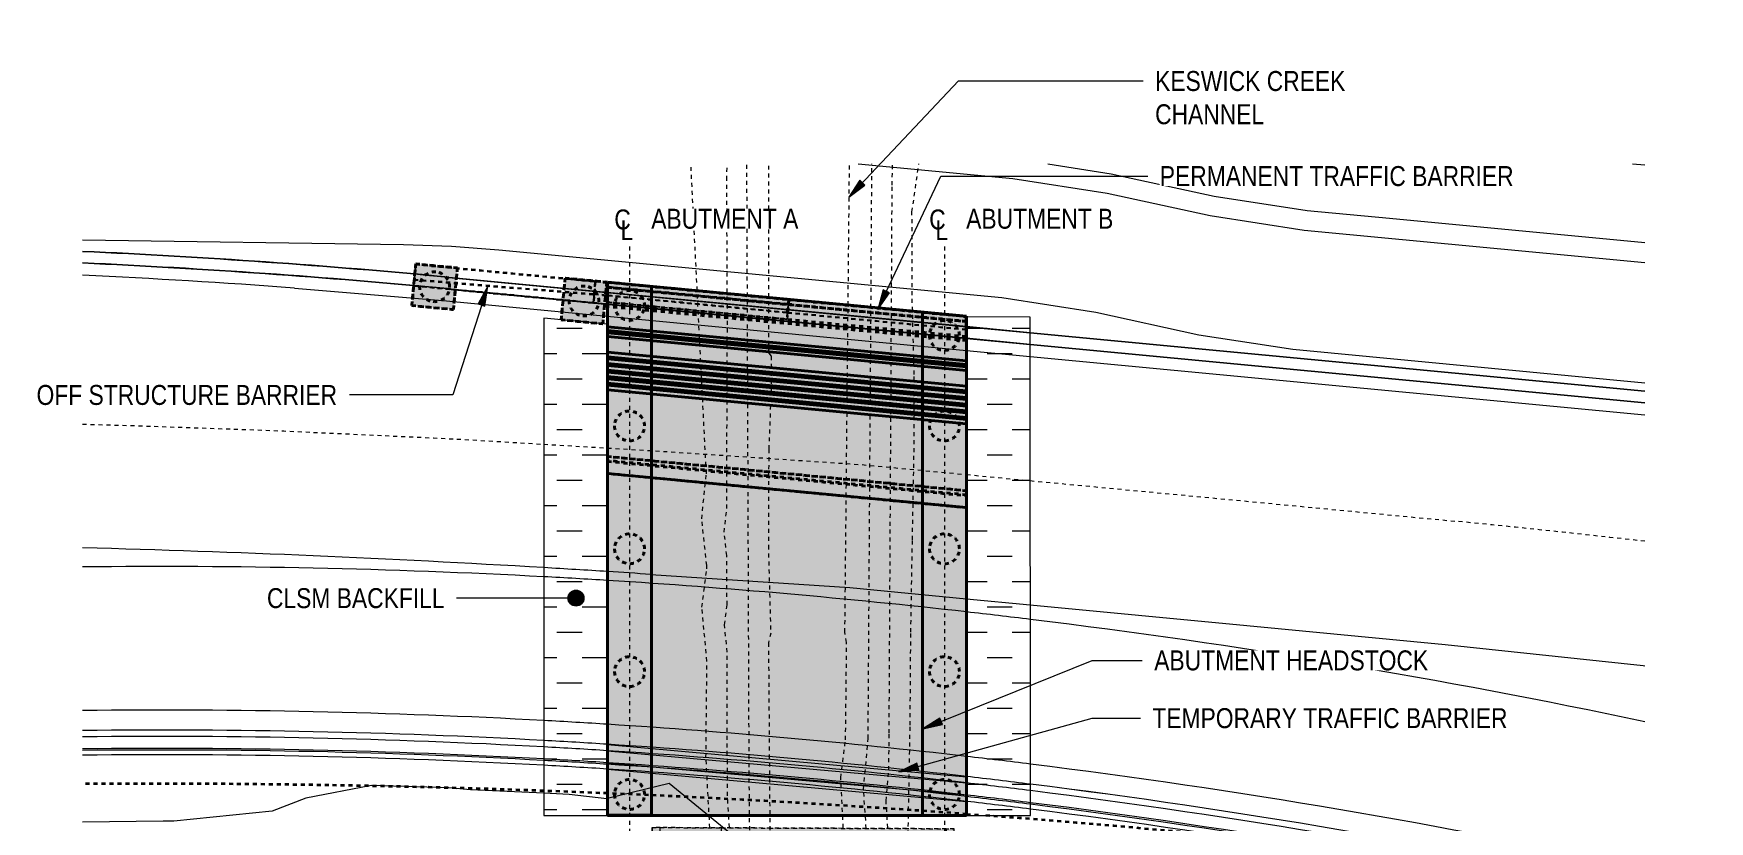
# Model space of a CAD drawing. Header units: metres. Extents: x 566 to 752, y 3 to 1696.
# Drawn here: x 565.96 to 608, y 1676.35 to 1696.1 of the extents above; entities that cross this region are included whole.
import ezdxf

# ---------------------------------------------------------------- set-up
doc = ezdxf.new("R2010")
doc.units = ezdxf.units.M
for name, pattern in [('ControlLine', [0.02, 0.0125, -0.0025, 0.0025, -0.0025]), ('Demolished', [0.007144, 0.004763, -0.002381]), ('IMPORT-LNMK-LaneLine3 _3_', [0.012, 0.003, -0.009]), ('JacobsDash', [0.0045, 0.003, -0.0015]), ('JacobsDoubleCenter', [0.0255, 0.015, -0.0015, 0.003, -0.0015, 0.003, -0.0015]), ('JacobsGridLine', [0.0145, 0.01, -0.001, 0.0025, -0.001])]:
    doc.linetypes.add(name, pattern=pattern)
for name, color, linetype, lineweight in [('BRIDGE-ABUTMENT-CONC', 7, 'Continuous', 40), ('D-BDGE', 7, 'Continuous', 13), ('D-BDGE-FLOOR', 7, 'Continuous', 40), ('D-BDGE-FLOOR-PAT', 7, 'Continuous', 40), ('D-BDGE-FNDN-PILE-CAP', 7, 'Continuous', 40), ('D-BDGE-FNDN-PILE-CONC', 7, 'Continuous', 40), ('D-BDGE-GEN-MOD', 7, 'Continuous', 25), ('D-BDGE-LINE', 7, 'Continuous', 9), ('D-ENHA-GEN-LINE', 7, 'Continuous', 9), ('D-ENHA-GEN-LINE-GRIDS', 7, 'Continuous', 9), ('D-ENHA-TEXT', 7, 'Continuous', 9)]:
    doc.layers.add(name, color=color, linetype=linetype, lineweight=lineweight)
for name, color, linetype, lineweight, true_color in [('D-BDGE-DECK', 153, 'Continuous', 13, 0x8c8cc6), ('D-BDGE-DECK-PAT', 153, 'Continuous', 13, 0x8c8cc6), ('D-BDGE-FNDN', 153, 'Continuous', 13, 0x8c8cc6), ('D-BDGE-FRAMING', 153, 'Continuous', 13, 0x8c8cc6)]:
    doc.layers.add(name, color=color, linetype=linetype, lineweight=lineweight, true_color=true_color)
doc.styles.add('Arial Narrow', font='ARIALN.TTF', dxfattribs={"height": 0.5})
doc.styles.add('Arial Narrow_1', font='ARIALN.TTF', dxfattribs={"height": 0.0025})

# ---------------------------------------------------------------- blocks, each defined once
blk = doc.blocks.new('T2DPAA-T2D-PWA-RW-M2D-000002_ControlLinesMinor_rvt-1-DRG-2871032 - CONSTRUCTION SEQUENCE STAGE A4')
at = {"layer": 'D-BDGE', "color": 150, "linetype": 'ControlLine', "lineweight": 35, "true_color": 0x0080ff}
for p, q in [((589.369, 1676.531), (589.746, 1676.503)), ((597.318, 1675.829), (606.385, 1674.898)), ((567.191, 1666.054), (606.385, 1666.007))]:
    blk.add_line(p, q, dxfattribs=at)
for start, end in [(87.94356, 90.31172), (87.61589, 87.94356), (85.76961, 87.61589), (84.13687, 85.69242)]:
    blk.add_arc((568.715, 1397.294), 280, start, end, dxfattribs=at)
blk = doc.blocks.new('T2DPAA-T2D-C3S-TS-M2D-103201_dwg-40804935-DRG-2871032 - CONSTRUCTION SEQUENCE STAGE A4')
at = {"color": 9, "lineweight": 18, "true_color": 0xc3c3c3}
for p, q in [((185.662, 330.892), (185.972, 330.893)), ((156.308, 325.547), (169.353, 325.417)), ((156.308, 325.537), (169.354, 325.407)), ((156.305, 325.257), (169.378, 325.126)), ((156.305, 325.247), (169.379, 325.116)), ((156.305, 325.247), (169.379, 325.116)), ((169.353, 325.417), (170.96, 325.401)), ((169.354, 325.407), (170.961, 325.391)), ((169.378, 325.126), (170.985, 325.11)), ((169.379, 325.116), (170.986, 325.1)), ((169.379, 325.116), (170.986, 325.1)), ((170.96, 325.401), (186.451, 325.246)), ((170.961, 325.391), (186.452, 325.236)), ((170.985, 325.11), (186.476, 324.955)), ((170.986, 325.1), (186.477, 324.945)), ((170.986, 325.1), (186.477, 324.945)), ((169.404, 324.816), (171.012, 324.8)), ((171.012, 324.8), (186.502, 324.645)), ((169.935, 318.611), (171.542, 318.594))]:
    blk.add_line(p, q, dxfattribs=at)
at = {"color": 9, "linetype": 'IMPORT-LNMK-LaneLine3 _3_', "lineweight": 18, "true_color": 0xc3c3c3}
for p, q in [((169.67, 321.713), (171.277, 321.697)), ((159.041, 321.574), (160.644, 321.614))]:
    blk.add_line(p, q, dxfattribs=at)
at = {"color": 9, "lineweight": 18, "true_color": 0xc3c3c3, "flags": 128}
for points in [[(171.046, 329.65), (172.65, 329.538), (175.273, 329.197), (177.624, 329.033), (179.697, 329.013), (186.137, 328.949)], [(166.307, 329.247), (170.204, 329.208), (172.586, 329.042), (175.208, 328.701), (177.589, 328.534), (186.179, 328.449)], [(147.078, 325.7), (155.109, 326.263), (156.316, 326.324), (157.507, 326.335), (170.174, 326.209), (172.556, 326.042), (175.178, 325.701), (177.559, 325.535), (186.434, 325.446)], [(152.478, 324.946), (156.302, 324.947), (169.404, 324.816)], [(161.994, 318.549), (166.996, 318.64), (169.935, 318.611)], [(171.542, 318.594), (176.995, 318.54), (181.995, 318.486), (186.994, 318.379), (187.035, 318.378)], [(187.597, 311.763), (186.039, 311.883), (185.208, 311.945), (182.724, 312.069), (182.453, 312.084), (180.739, 312.166), (180.242, 312.184), (178.869, 312.228), (177.76, 312.247), (175.888, 312.252), (175.279, 312.261), (172.807, 312.417), (171.716, 312.498), (170.334, 312.566), (167.856, 312.528), (165.38, 312.287), (164.564, 312.225), (162.895, 313.364), (161.387, 312.856)], [(159.782, 312.853), (157.94, 312.783), (157.397, 312.783), (155.46, 312.682), (153.842, 312.225), (153.032, 311.833), (150.59, 311.373), (150.327, 311.346), (148.314, 311.154)], [(161.387, 312.856), (161.369, 312.849), (160.419, 312.878), (159.782, 312.853)]]:
    blk.add_lwpolyline(points, dxfattribs=at)
at = {"color": 9, "linetype": 'IMPORT-LNMK-LaneLine3 _3_', "lineweight": 18, "true_color": 0xc3c3c3, "flags": 128}
for points in [[(160.644, 321.614), (162.025, 321.649), (167.027, 321.74), (169.67, 321.713)], [(171.277, 321.697), (177.026, 321.64), (182.026, 321.586)], [(147.469, 321.095), (148.769, 321.169), (151.961, 321.329), (152.515, 321.353), (156.267, 321.498), (157.024, 321.523), (159.041, 321.574)]]:
    blk.add_lwpolyline(points, dxfattribs=at)
at = {"color": 9, "lineweight": 18, "true_color": 0xc3c3c3}
for centre, radius, start, end in [((154.429, 138.757), 186.8, 89.42383, 92.24786), ((154.429, 138.757), 186.79, 89.42383, 92.24772), ((154.429, 138.757), 186.51, 89.42382, 92.2438), ((154.429, 138.757), 186.5, 89.42382, 92.24366), ((154.429, 138.757), 186.5, 89.42382, 92.24366), ((154.429, 138.757), 186.2, 90.60064, 92.23949), ((168.47, -39.993), 358.6, 91.46474, 93.3153), ((168.47, -39.993), 358.6, 91.2086, 91.46474), ((164.973, 138.351), 180, 91.28859, 91.79876), ((168.47, -39.993), 358.6, 91.03467, 91.2086), ((164.973, 138.351), 180, 88.41116, 91.28859), ((164.973, 138.351), 180, 87.89837, 88.41116), ((164.973, 138.351), 180, 91.79876, 95.4834), ((164.973, 138.351), 180, 82.92159, 87.89837), ((164.973, 138.351), 176.4, 91.73638, 95.49621), ((164.973, 138.351), 176.4, 91.2157, 91.73638), ((164.973, 138.351), 176.4, 88.2784, 91.2157), ((164.973, 138.351), 176.4, 87.75501, 88.2784), ((164.973, 138.351), 176.4, 82.67434, 87.75501), ((164.973, 138.351), 175.9, 91.72749, 95.49803), ((164.973, 138.351), 175.9, 91.72751, 95.49803), ((164.973, 138.351), 175.9, 91.20534, 91.72749), ((164.973, 138.351), 175.9, 91.20535, 91.72751), ((164.973, 138.351), 175.9, 88.25954, 91.20534), ((164.973, 138.351), 175.9, 88.25952, 91.20535), ((164.973, 138.351), 175.74, 88.2535, 91.20203), ((164.973, 138.351), 175.9, 87.73461, 88.25954), ((164.973, 138.351), 175.9, 87.73464, 88.25952), ((164.973, 138.351), 175.9, 82.63918, 87.73461), ((164.973, 138.351), 175.9, 82.63918, 87.73464), ((164.973, 138.351), 175.74, 91.72465, 95.49861), ((164.973, 138.351), 175.439, 91.71927, 95.49971), ((164.973, 138.351), 175.4, 91.71858, 95.49986), ((164.973, 138.351), 175.74, 91.20203, 91.72465), ((164.973, 138.351), 175.439, 91.19575, 91.71927), ((164.973, 138.351), 175.4, 91.19493, 91.71858), ((164.973, 138.351), 175.439, 88.24206, 91.19575), ((164.973, 138.351), 175.4, 88.24053, 91.19493), ((164.973, 138.351), 175.74, 87.72809, 88.2535), ((164.973, 138.351), 175.439, 87.71575, 88.24206), ((164.973, 138.351), 175.4, 87.71416, 88.24053), ((164.973, 138.351), 175.74, 82.62792, 87.72809), ((164.973, 138.351), 175.439, 82.60661, 87.71575), ((164.973, 138.351), 175.28, 91.71642, 95.5003), ((164.973, 138.351), 175.28, 91.19242, 91.71642), ((164.973, 138.351), 175.28, 88.23598, 91.19242), ((164.973, 138.351), 175.28, 87.70919, 88.23598), ((164.973, 138.351), 175.4, 82.60381, 87.71416), ((164.973, 138.351), 175.28, 82.59529, 87.70919)]:
    blk.add_arc(centre, radius, start, end, dxfattribs=at)
at = {"color": 9, "linetype": 'IMPORT-LNMK-LaneLine3 _3_', "lineweight": 18, "true_color": 0xc3c3c3}
blk.add_arc((176.844, -36.976), 358.6, 88.41375, 89.17206, dxfattribs=at)
blk = doc.blocks.new('T2DPAA-T2D-PWC-TS-M2D-100010_TempWorksDesign_rvt-1-DRG-2871032 - CONSTRUCTION SEQUENCE STAGE A4')
at = {"color": 9, "lineweight": 18, "true_color": 0xc3c3c3, "rotation": 355.1443168073813}
blk.add_blockref('T2DPAA-T2D-C3S-TS-M2D-103201_dwg-40804935-DRG-2871032 - CONSTRUCTION SEQUENCE STAGE A4', (393.072, 1378.848), dxfattribs=at)
blk = doc.blocks.new('Roofs 2 - Roofs 2-4993555-DRG-2871032 - CONSTRUCTION SEQUENCE STAGE A4')
at = {"layer": 'D-BDGE-DECK-PAT', "linetype": 'Demolished', "true_color": 0xc0c0c0, "transparency": 33554506}
for points in [[(445.248, 1717.716), (445.063, 1720.008), (439.242, 1719.538), (439.427, 1717.246), (442.996, 1717.534)], [(439.427, 1717.246), (439.242, 1719.538), (437.507, 1719.398), (437.692, 1717.106), (438.995, 1717.211)]]:
    blk.add_hatch(color=9, dxfattribs=at).paths.add_polyline_path(points)
at = {"layer": 'D-BDGE-DECK', "color": 9, "linetype": 'Demolished', "true_color": 0xc0c0c0}
for p, q in [((444.863, 1719.992), (437.707, 1719.414)), ((439.242, 1719.538), (445.063, 1720.008)), ((445.063, 1720.008), (444.863, 1719.992)), ((444.863, 1719.992), (445.049, 1717.699)), ((445.049, 1717.699), (444.863, 1719.992)), ((445.248, 1717.716), (445.063, 1720.008)), ((445.248, 1717.716), (445.063, 1720.008)), ((437.507, 1719.398), (439.242, 1719.538)), ((437.707, 1719.414), (437.507, 1719.398)), ((437.692, 1717.106), (437.507, 1719.398)), ((437.507, 1719.398), (437.692, 1717.106)), ((437.892, 1717.122), (437.707, 1719.414)), ((437.892, 1717.122), (437.707, 1719.414)), ((439.427, 1717.246), (439.242, 1719.538)), ((437.892, 1717.122), (445.049, 1717.699)), ((445.248, 1717.716), (439.427, 1717.246)), ((445.049, 1717.699), (445.248, 1717.716)), ((439.427, 1717.246), (437.692, 1717.106)), ((437.692, 1717.106), (437.892, 1717.122))]:
    blk.add_line(p, q, dxfattribs=at)
blk = doc.blocks.new('08_ADC_Barrier_Precast_T2D_MBP-02-B - MBP-02-B-7218689-DRG-2871032 - CONSTRUCTION SEQUENCE STAGE A4')
at = {"layer": 'D-BDGE-GEN-MOD', "linetype": 'JacobsDoubleCenter'}
for p, q in [((-2.307, 0.55), (-2.311, 0.55)), ((-2.311, 0.55), (2.246, 0.55)), ((-2.311, 0.55), (-2.31, 0.535)), ((-2.31, 0.535), (-2.283, 0.226)), ((2.246, 0.535), (-2.31, 0.535)), ((-2.305, 0.535), (-2.307, 0.55)), ((2.25, 0.55), (-2.307, 0.55)), ((-2.297, 0.435), (-2.305, 0.535)), ((-2.305, 0.535), (2.25, 0.535)), ((-2.295, 0.42), (-2.297, 0.435)), ((2.25, 0.435), (-2.297, 0.435)), ((2.246, 0.55), (2.25, 0.55)), ((2.246, 0.535), (2.246, 0.55)), ((2.246, 0.226), (2.246, 0.535)), ((2.25, 0.55), (2.25, 0.535)), ((2.25, 0.535), (2.25, 0.435)), ((2.25, 0.435), (2.25, 0.42)), ((-2.296, 0.42), (-2.295, 0.42)), ((-2.265, 0.047), (-2.296, 0.42)), ((2.249, 0.42), (-2.296, 0.42)), ((-2.295, 0.42), (2.25, 0.42)), ((-2.283, 0.226), (2.246, 0.226)), ((-2.282, 0.209), (-2.283, 0.226)), ((-2.265, 0.047), (-2.282, 0.209)), ((2.246, 0.209), (-2.282, 0.209)), ((2.249, 0.047), (-2.265, 0.047)), ((2.246, 0.226), (2.246, 0.209)), ((2.246, 0.209), (2.249, 0.047)), ((2.25, 0.42), (2.249, 0.42)), ((2.249, 0.42), (2.249, 0.047))]:
    blk.add_line(p, q, dxfattribs=at)
blk = doc.blocks.new('08_ADC_Barrier_Precast_T2D_MBP-02-B - MBP-02-B-7218747-DRG-2871032 - CONSTRUCTION SEQUENCE STAGE A4')
at = {"layer": 'D-BDGE-GEN-MOD', "linetype": 'JacobsDoubleCenter'}
for p, q in [((-2.25, 0.55), (-2.255, 0.55)), ((-2.255, 0.55), (2.209, 0.55)), ((-2.255, 0.55), (-2.255, 0.535)), ((-2.255, 0.535), (-2.255, 0.226)), ((2.21, 0.535), (-2.255, 0.535)), ((-2.25, 0.535), (-2.25, 0.55)), ((2.214, 0.55), (-2.25, 0.55)), ((-2.25, 0.435), (-2.25, 0.535)), ((-2.25, 0.535), (2.21, 0.535)), ((-2.25, 0.42), (-2.25, 0.435)), ((2.22, 0.435), (-2.25, 0.435)), ((2.209, 0.55), (2.214, 0.55)), ((2.21, 0.535), (2.209, 0.55)), ((2.236, 0.226), (2.21, 0.535)), ((2.21, 0.535), (2.215, 0.535)), ((2.214, 0.55), (2.215, 0.535)), ((2.215, 0.535), (2.224, 0.435)), ((2.224, 0.435), (2.22, 0.435)), ((2.224, 0.435), (2.225, 0.42)), ((-2.255, 0.226), (2.236, 0.226)), ((-2.255, 0.209), (-2.255, 0.226)), ((-2.251, 0.047), (-2.255, 0.209)), ((2.238, 0.209), (-2.255, 0.209)), ((-2.251, 0.42), (-2.25, 0.42)), ((-2.251, 0.047), (-2.251, 0.42)), ((2.221, 0.42), (-2.251, 0.42)), ((2.255, 0.047), (-2.251, 0.047)), ((-2.25, 0.42), (2.221, 0.42)), ((2.221, 0.42), (2.225, 0.42)), ((2.224, 0.42), (2.221, 0.42)), ((2.225, 0.42), (2.224, 0.42)), ((2.224, 0.42), (2.245, 0.169)), ((2.236, 0.226), (2.238, 0.209)), ((2.238, 0.209), (2.255, 0.047)), ((2.245, 0.169), (2.255, 0.047))]:
    blk.add_line(p, q, dxfattribs=at)
blk = doc.blocks.new('Floors 6 - Floors 6-5450700-DRG-2871032 - CONSTRUCTION SEQUENCE STAGE A4')
at = {"layer": 'D-BDGE-FLOOR-PAT', "linetype": 'JacobsDoubleCenter', "true_color": 0xe1e1e1}
for points in [[(444.648, 1728.479), (444.648, 1728.483), (435.608, 1728.573), (435.609, 1728.57), (444.525, 1728.48)], [(444.657, 1728.38), (444.654, 1728.412), (435.608, 1728.57), (435.617, 1728.475), (444.533, 1728.381)], [(444.654, 1728.412), (444.648, 1728.479), (435.609, 1728.57), (444.531, 1728.414)], [(444.659, 1728.355), (444.657, 1728.377), (435.616, 1728.475), (435.619, 1728.449), (444.536, 1728.357)], [(444.684, 1728.059), (444.659, 1728.355), (435.618, 1728.447), (435.645, 1728.149), (444.561, 1728.06)], [(444.657, 1728.377), (444.657, 1728.38), (443.029, 1728.394), (444.534, 1728.378)]]:
    blk.add_hatch(color=254, dxfattribs=at).paths.add_polyline_path(points)
at = {"layer": 'D-BDGE-FLOOR', "color": 252, "linetype": 'JacobsDoubleCenter', "true_color": 0x888888}
for p, q in [((435.608, 1728.574), (444.648, 1728.483)), ((435.608, 1728.57), (435.608, 1728.57)), ((444.648, 1728.479), (435.609, 1728.57)), ((444.657, 1728.38), (435.617, 1728.475)), ((435.619, 1728.449), (444.659, 1728.355)), ((444.654, 1728.412), (444.648, 1728.479)), ((435.644, 1728.149), (435.644, 1728.149)), ((435.644, 1728.149), (444.684, 1728.058)), ((444.684, 1728.058), (435.644, 1728.149)), ((444.657, 1728.377), (444.657, 1728.38)), ((444.684, 1728.058), (444.684, 1728.058))]:
    blk.add_line(p, q, dxfattribs=at)
at = {"layer": 'D-BDGE-FLOOR', "color": 252, "linetype": 'JacobsDoubleCenter', "true_color": 0x888888, "flags": 128}
for points in [[(435.644, 1728.149), (435.638, 1728.22), (435.632, 1728.291), (435.626, 1728.362), (435.62, 1728.432), (435.614, 1728.503), (435.608, 1728.574)], [(435.608, 1728.57), (435.608, 1728.571), (435.608, 1728.573), (435.608, 1728.574)], [(435.608, 1728.57), (435.612, 1728.522), (435.616, 1728.475)], [(435.616, 1728.475), (435.617, 1728.462), (435.618, 1728.449)], [(435.644, 1728.149), (435.637, 1728.224), (435.631, 1728.299), (435.625, 1728.374), (435.618, 1728.449)], [(444.648, 1728.483), (444.654, 1728.412), (444.66, 1728.342), (444.666, 1728.271), (444.672, 1728.2), (444.678, 1728.129), (444.684, 1728.058)], [(444.648, 1728.483), (444.648, 1728.482), (444.648, 1728.48), (444.648, 1728.479)], [(444.657, 1728.38), (444.655, 1728.396), (444.654, 1728.412)], [(444.659, 1728.355), (444.658, 1728.366), (444.657, 1728.377)], [(444.659, 1728.355), (444.665, 1728.281), (444.671, 1728.207), (444.678, 1728.133), (444.684, 1728.058)]]:
    blk.add_lwpolyline(points, dxfattribs=at)
blk = doc.blocks.new('01_SFO_FRP_Pile_CastInPlace_CS - CAST-IN-PLACE PILE - 0750-7668704-DRG-2871032 - CONSTRUCTION SEQUENCE STAGE A4')
at = {"layer": 'D-BDGE-FNDN-PILE-CONC', "linetype": 'JacobsDash'}
for start, end in [(90, 270), (90, 270), (270, 90), (270, 90)]:
    blk.add_arc((0, 0), 0.375, start, end, dxfattribs=at)
blk = doc.blocks.new('Upstand North - Upstand North-7372798-DRG-2871032 - CONSTRUCTION SEQUENCE STAGE A4')
at = {"layer": 'D-BDGE-FRAMING', "color": 7, "linetype": 'JacobsDoubleCenter', "lineweight": 40}
for p, q in [((435.247, 1732.799), (435.279, 1732.426)), ((435.247, 1732.799), (435.248, 1732.799)), ((444.287, 1732.707), (435.247, 1732.799)), ((435.248, 1732.799), (444.288, 1732.707)), ((435.285, 1732.362), (435.248, 1732.799)), ((444.319, 1732.334), (444.287, 1732.707)), ((444.288, 1732.707), (444.287, 1732.707)), ((444.288, 1732.707), (444.325, 1732.27)), ((435.279, 1732.426), (435.285, 1732.362)), ((444.319, 1732.334), (435.279, 1732.426)), ((444.325, 1732.27), (435.285, 1732.362)), ((444.325, 1732.27), (444.319, 1732.334))]:
    blk.add_line(p, q, dxfattribs=at)
blk = doc.blocks.new('CS_Annot_Centreline Symbol1 - CS_Annot_Centreline Symbol 2-5308920-DRG-2871032 - CONSTRUCTION SEQUENCE STAGE A4')
at = {"layer": 'D-ENHA-GEN-LINE', "char_height": 0.0025, "attachment_point": 1, "style": 'Arial Narrow_1'}
for s, insert, width in [('C  ', (-0.00119, 0.00463), 0.0044093), ('L', (-0.00041, 0.00329), 0.0019241)]:
    blk.add_mtext(s, dxfattribs=dict(at, insert=insert, width=width))

msp = doc.modelspace()

# ---------------------------------------------------------------- hatches: boundary and pattern name
at = {"layer": 'BRIDGE-ABUTMENT-CONC', "true_color": 0xc0c0c0}
msp.add_hatch(color=9, dxfattribs=at).paths.add_polyline_path([(581.462, 1689.763), (581.462, 1689.763), (580.906, 1689.816)])
at = {"layer": 'D-BDGE-FLOOR-PAT', "lineweight": 5, "true_color": 0xe1e1e1}
for points in [[(589.361, 1688.442), (589.361, 1689.013), (580.361, 1689.868), (580.361, 1689.299), (586.789, 1688.687)], [(589.361, 1688.404), (589.361, 1688.442), (580.361, 1689.299), (580.362, 1689.259), (586.789, 1688.648)]]:
    msp.add_hatch(color=254, dxfattribs=at).paths.add_polyline_path(points)
at = {"layer": 'D-BDGE-FLOOR-PAT', "true_color": 0xe1e1e1}
h = msp.add_hatch(color=254, dxfattribs=at)
h.paths.add_polyline_path([(589.362, 1684.642), (589.361, 1688.404), (580.362, 1689.258), (580.362, 1685.498), (589.239, 1684.654)])
h.paths.add_polyline_path([(587.533, 1684.713), (587.533, 1684.713), (587.494, 1684.716)])
msp.add_hatch(color=254, dxfattribs=at).paths.add_polyline_path([(589.362, 1676.499), (589.362, 1684.216), (580.362, 1685.071), (580.362, 1676.499), (589.239, 1676.499)])
at = {"layer": 'D-BDGE-FNDN-PILE-CAP', "lineweight": 5, "true_color": 0xc0c0c0}
for points in [[(576.494, 1689.182), (576.594, 1690.227), (575.549, 1690.326), (575.449, 1689.281)], [(580.242, 1688.824), (580.341, 1689.87), (579.296, 1689.969), (579.197, 1688.924), (579.439, 1688.901)]]:
    msp.add_hatch(color=9, dxfattribs=at).paths.add_polyline_path(points)
at = {"layer": 'D-BDGE-LINE'}
h = msp.add_hatch(dxfattribs=at)
h.set_pattern_fill('FP_1', color=256, style=0, pattern_type=2)
h.set_pattern_definition([(0, (163.794, -30.867), (0.635, 0.635), [0.635, -0.635])])
h.paths.add_polyline_path([(590.969, 1676.499), (590.962, 1688.993), (589.362, 1688.997), (589.369, 1676.499)])
h.paths.add_polyline_path([(578.762, 1676.499), (580.362, 1676.499), (580.362, 1688.813), (578.762, 1688.965), (578.762, 1677.709)])
at = {"layer": 'D-ENHA-TEXT'}
for points in [[(586.411, 1692.002), (586.819, 1692.305), (586.691, 1692.426)], [(577.355, 1689.772), (577.118, 1689.323), (577.286, 1689.269)], [(587.143, 1689.183), (587.436, 1689.598), (587.277, 1689.673)], [(588.269, 1678.668), (588.766, 1678.774), (588.7, 1678.937)], [(587.664, 1677.593), (588.169, 1677.642), (588.122, 1677.812)]]:
    msp.add_hatch(color=256, dxfattribs=at).paths.add_polyline_path(points)
h = msp.add_hatch(color=256, dxfattribs=at)
edge = h.paths.add_edge_path()
edge.add_arc((579.569, 1681.946), 0.2, 0, 360)

# ---------------------------------------------------------------- linework, layer by layer
at = {"layer": 'BRIDGE-ABUTMENT-CONC'}
for p, q in [((580.362, 1689.868), (580.362, 1689.868)), ((580.362, 1689.868), (580.362, 1688.813)), ((581.462, 1689.763), (580.362, 1689.868)), ((580.362, 1689.868), (581.462, 1689.763)), ((580.362, 1688.813), (580.362, 1689.868)), ((581.462, 1689.763), (581.462, 1676.5)), ((581.462, 1676.5), (581.462, 1689.763)), ((581.462, 1689.763), (581.462, 1689.763)), ((588.262, 1676.499), (588.262, 1689.117)), ((588.762, 1689.07), (588.262, 1689.117)), ((588.262, 1689.117), (588.262, 1689.117)), ((588.262, 1676.499), (588.262, 1689.117)), ((588.262, 1689.117), (588.762, 1689.07)), ((589.362, 1689.012), (588.762, 1689.07)), ((588.762, 1689.07), (589.362, 1689.013)), ((589.362, 1689.013), (589.362, 1689.012)), ((589.362, 1689.011), (589.362, 1689.012)), ((589.362, 1689.013), (589.362, 1689.012)), ((589.362, 1689.012), (589.362, 1676.499)), ((589.362, 1676.499), (589.362, 1689.011)), ((580.362, 1688.813), (580.362, 1676.501)), ((580.362, 1676.501), (580.362, 1688.813)), ((580.362, 1676.501), (580.362, 1676.5)), ((580.362, 1676.5), (580.362, 1676.501)), ((580.962, 1676.5), (580.362, 1676.5)), ((580.362, 1676.5), (580.962, 1676.5)), ((581.462, 1676.5), (580.962, 1676.5)), ((580.962, 1676.5), (581.462, 1676.5)), ((588.262, 1676.499), (589.362, 1676.499)), ((589.362, 1676.499), (588.262, 1676.499))]:
    msp.add_line(p, q, dxfattribs=at)
at = {"layer": 'D-BDGE', "color": 8, "linetype": 'JacobsDash', "lineweight": 15, "true_color": 0x808080}
for p, q in [((582.839, 1685.066), (582.451, 1692.836)), ((583.35, 1692.437), (583.36, 1692.836)), ((583.913, 1677.707), (583.856, 1692.836)), ((584.405, 1688.09), (584.403, 1692.836)), ((586.315, 1681.092), (586.43, 1692.836)), ((586.898, 1678.424), (586.992, 1692.836)), ((587.5, 1692.303), (587.51, 1692.836)), ((587.998, 1691.631), (588.17, 1692.836)), ((583.367, 1689.012), (583.35, 1692.437)), ((587.425, 1678.563), (587.5, 1692.303)), ((588, 1689.546), (587.998, 1691.631)), ((588.054, 1687.552), (588, 1689.546)), ((583.354, 1685.403), (583.367, 1689.012)), ((584.405, 1688.09), (584.466, 1688.017)), ((584.466, 1688.017), (584.464, 1687.177)), ((588.049, 1685.607), (588.054, 1687.552)), ((584.464, 1687.177), (584.404, 1685.683)), ((584.404, 1685.683), (584.394, 1683.263)), ((588.009, 1683.412), (588.049, 1685.607)), ((582.722, 1683.937), (582.849, 1685.166)), ((583.352, 1684.198), (583.354, 1685.403)), ((582.849, 1682.769), (582.722, 1683.937)), ((583.286, 1683.601), (583.352, 1684.198)), ((583.351, 1683.015), (583.286, 1683.601)), ((584.394, 1683.263), (584.455, 1681.069)), ((587.968, 1681.092), (588.009, 1683.412)), ((582.727, 1681.717), (582.85, 1682.684)), ((582.85, 1682.684), (582.849, 1682.769)), ((583.358, 1681.775), (583.351, 1683.015)), ((583.296, 1681.279), (583.358, 1681.775)), ((582.853, 1680.367), (582.727, 1681.717)), ((583.36, 1680.592), (583.296, 1681.279)), ((584.455, 1681.069), (584.398, 1680.826)), ((586.359, 1680.836), (586.315, 1681.092)), ((587.952, 1678.762), (587.968, 1681.092)), ((583.359, 1678.197), (583.36, 1680.592)), ((584.398, 1680.826), (584.468, 1671.126)), ((586.331, 1678.396), (586.359, 1680.836)), ((582.83, 1677.958), (582.853, 1680.367)), ((586.783, 1677.149), (586.898, 1678.424)), ((587.418, 1677.633), (587.425, 1678.563)), ((587.868, 1674.223), (587.952, 1678.762)), ((583.372, 1677.817), (583.359, 1678.197)), ((586.212, 1677.444), (586.331, 1678.396)), ((582.937, 1675.985), (582.83, 1677.958)), ((583.37, 1676.987), (583.372, 1677.817)), ((583.947, 1673.927), (583.913, 1677.707)), ((587.348, 1676.864), (587.418, 1677.633)), ((586.285, 1675.986), (586.212, 1677.444)), ((586.863, 1675.971), (586.783, 1677.149)), ((583.432, 1675.999), (583.37, 1676.987)), ((587.392, 1676.185), (587.348, 1676.864))]:
    msp.add_line(p, q, dxfattribs=at)
at = {"layer": 'D-BDGE', "lineweight": 15}
for p, q in [((580.362, 1688.813), (578.762, 1688.965)), ((578.762, 1688.965), (578.762, 1676.499)), ((590.962, 1688.993), (589.362, 1688.997)), ((589.362, 1688.997), (589.369, 1676.499)), ((590.969, 1676.499), (590.962, 1688.993)), ((580.362, 1676.499), (580.362, 1688.813)), ((578.762, 1676.499), (580.362, 1676.499)), ((589.369, 1676.499), (590.969, 1676.499))]:
    msp.add_line(p, q, dxfattribs=at)
at = {"layer": 'D-BDGE', "color": 1, "lineweight": 15, "true_color": 0xff0000}
for p, q in [((580.362, 1678.277), (589.362, 1677.467)), ((580.362, 1678.117), (589.362, 1677.314)), ((580.362, 1677.816), (589.362, 1677.011)), ((580.362, 1677.656), (589.362, 1676.85))]:
    msp.add_line(p, q, dxfattribs=at)
at = {"layer": 'D-BDGE', "color": 8, "lineweight": 15, "true_color": 0x808080}
msp.add_line((589.362, 1677.039), (589.362, 1676.499), dxfattribs=at)
at = {"layer": 'D-BDGE-FLOOR', "color": 252, "linetype": 'JacobsDoubleCenter', "true_color": 0x888888}
for p, q in [((580.361, 1689.299), (580.361, 1689.868)), ((580.361, 1689.868), (580.362, 1689.868)), ((580.361, 1689.868), (584.873, 1689.439)), ((580.362, 1689.868), (580.362, 1689.259)), ((580.362, 1689.868), (584.873, 1689.439)), ((584.873, 1689.439), (589.362, 1689.013)), ((584.873, 1689.439), (589.361, 1689.013)), ((580.362, 1689.259), (580.361, 1689.299)), ((589.361, 1688.442), (580.361, 1689.299)), ((589.361, 1688.404), (580.362, 1689.259)), ((589.361, 1688.404), (589.362, 1689.013)), ((589.362, 1689.013), (589.361, 1689.013)), ((589.361, 1689.013), (589.361, 1688.442)), ((589.361, 1688.442), (589.361, 1688.404))]:
    msp.add_line(p, q, dxfattribs=at)
at = {"layer": 'D-BDGE-FLOOR', "color": 252, "true_color": 0x888888}
for p, q in [((589.362, 1689.013), (580.362, 1689.868)), ((580.362, 1676.499), (580.362, 1689.868)), ((589.362, 1689.013), (589.362, 1676.499)), ((589.362, 1687.895), (580.362, 1688.751)), ((580.362, 1688.66), (589.362, 1687.805)), ((589.362, 1687.745), (580.362, 1688.6)), ((580.362, 1688.51), (589.362, 1687.654)), ((589.362, 1687.257), (580.362, 1688.112)), ((580.362, 1687.997), (589.362, 1687.142)), ((589.362, 1687.091), (580.362, 1687.947)), ((580.362, 1687.831), (589.362, 1686.976)), ((589.362, 1686.926), (580.362, 1687.781)), ((580.362, 1687.665), (589.362, 1686.81)), ((589.362, 1686.76), (580.362, 1687.615)), ((580.362, 1687.5), (589.362, 1686.644)), ((589.362, 1686.594), (580.362, 1687.449)), ((580.362, 1687.334), (589.362, 1686.479)), ((589.362, 1686.428), (580.362, 1687.284)), ((580.362, 1687.168), (589.362, 1686.313)), ((589.362, 1684.216), (580.362, 1685.071)), ((589.362, 1676.499), (580.362, 1676.499))]:
    msp.add_line(p, q, dxfattribs=at)
at = {"layer": 'D-BDGE-FLOOR', "color": 252, "true_color": 0x888888, "flags": 128}
for points in [[(580.362, 1688.689), (580.362, 1688.699), (580.362, 1688.71), (580.362, 1688.721), (580.362, 1688.731), (580.362, 1688.739), (580.362, 1688.745), (580.362, 1688.749), (580.362, 1688.751), (580.362, 1688.75), (580.362, 1688.746), (580.362, 1688.74), (580.362, 1688.732), (580.362, 1688.722)], [(580.362, 1688.722), (580.362, 1688.712), (580.362, 1688.701), (580.362, 1688.69), (580.362, 1688.68), (580.362, 1688.672), (580.362, 1688.666), (580.362, 1688.662), (580.362, 1688.66), (580.362, 1688.661), (580.362, 1688.665), (580.362, 1688.671), (580.362, 1688.679), (580.362, 1688.689)], [(580.362, 1688.538), (580.362, 1688.549), (580.362, 1688.56), (580.362, 1688.57), (580.362, 1688.58), (580.362, 1688.588), (580.362, 1688.595), (580.362, 1688.599), (580.362, 1688.6), (580.362, 1688.599), (580.362, 1688.595), (580.362, 1688.589), (580.362, 1688.581), (580.362, 1688.572)], [(580.362, 1688.572), (580.362, 1688.561), (580.362, 1688.55), (580.362, 1688.54), (580.362, 1688.53), (580.362, 1688.522), (580.362, 1688.515), (580.362, 1688.511), (580.362, 1688.51), (580.362, 1688.511), (580.362, 1688.515), (580.362, 1688.521), (580.362, 1688.529), (580.362, 1688.538)], [(580.362, 1688.108), (580.362, 1688.112), (580.362, 1688.112), (580.362, 1688.109), (580.362, 1688.103), (580.362, 1688.094), (580.362, 1688.082), (580.362, 1688.069), (580.362, 1688.056), (580.362, 1688.042), (580.362, 1688.029), (580.362, 1688.017), (580.362, 1688.008), (580.362, 1688.001)], [(580.362, 1688.001), (580.362, 1687.998), (580.362, 1687.997), (580.362, 1688), (580.362, 1688.007), (580.362, 1688.016), (580.362, 1688.027), (580.362, 1688.04), (580.362, 1688.054), (580.362, 1688.068), (580.362, 1688.081), (580.362, 1688.092), (580.362, 1688.102), (580.362, 1688.108)], [(580.362, 1687.943), (580.362, 1687.946), (580.362, 1687.946), (580.362, 1687.943), (580.362, 1687.937), (580.362, 1687.928), (580.362, 1687.917), (580.362, 1687.904), (580.362, 1687.89), (580.362, 1687.876), (580.362, 1687.863), (580.362, 1687.851), (580.362, 1687.842), (580.362, 1687.835)], [(580.362, 1687.835), (580.362, 1687.832), (580.362, 1687.832), (580.362, 1687.835), (580.362, 1687.841), (580.362, 1687.85), (580.362, 1687.861), (580.362, 1687.874), (580.362, 1687.888), (580.362, 1687.902), (580.362, 1687.915), (580.362, 1687.927), (580.362, 1687.936), (580.362, 1687.943)], [(580.362, 1687.777), (580.362, 1687.78), (580.362, 1687.781), (580.362, 1687.778), (580.362, 1687.771), (580.362, 1687.762), (580.362, 1687.751), (580.362, 1687.738), (580.362, 1687.724), (580.362, 1687.71), (580.362, 1687.697), (580.362, 1687.686), (580.362, 1687.676), (580.362, 1687.67)], [(580.362, 1687.67), (580.362, 1687.666), (580.362, 1687.666), (580.362, 1687.669), (580.362, 1687.675), (580.362, 1687.684), (580.362, 1687.696), (580.362, 1687.709), (580.362, 1687.722), (580.362, 1687.736), (580.362, 1687.749), (580.362, 1687.761), (580.362, 1687.77), (580.362, 1687.777)], [(589.362, 1687.867), (589.362, 1687.876), (589.362, 1687.885), (589.362, 1687.891), (589.362, 1687.894), (589.362, 1687.895), (589.362, 1687.894), (589.362, 1687.89), (589.362, 1687.884), (589.362, 1687.875), (589.362, 1687.866), (589.362, 1687.855), (589.362, 1687.844), (589.362, 1687.833)], [(589.362, 1687.833), (589.362, 1687.824), (589.362, 1687.816), (589.362, 1687.81), (589.362, 1687.806), (589.362, 1687.805), (589.362, 1687.806), (589.362, 1687.811), (589.362, 1687.817), (589.362, 1687.825), (589.362, 1687.835), (589.362, 1687.845), (589.362, 1687.856), (589.362, 1687.867)], [(589.362, 1687.716), (589.362, 1687.726), (589.362, 1687.734), (589.362, 1687.74), (589.362, 1687.744), (589.362, 1687.745), (589.362, 1687.743), (589.362, 1687.739), (589.362, 1687.733), (589.362, 1687.725), (589.362, 1687.715), (589.362, 1687.704), (589.362, 1687.693), (589.362, 1687.683)], [(589.362, 1687.683), (589.362, 1687.673), (589.362, 1687.665), (589.362, 1687.659), (589.362, 1687.655), (589.362, 1687.654), (589.362, 1687.656), (589.362, 1687.66), (589.362, 1687.666), (589.362, 1687.674), (589.362, 1687.684), (589.362, 1687.695), (589.362, 1687.706), (589.362, 1687.716)], [(580.362, 1687.611), (580.362, 1687.615), (580.362, 1687.615), (580.362, 1687.612), (580.362, 1687.606), (580.362, 1687.597), (580.362, 1687.585), (580.362, 1687.572), (580.362, 1687.558), (580.362, 1687.545), (580.362, 1687.532), (580.362, 1687.52), (580.362, 1687.511), (580.362, 1687.504)], [(580.362, 1687.504), (580.362, 1687.5), (580.362, 1687.5), (580.362, 1687.503), (580.362, 1687.509), (580.362, 1687.519), (580.362, 1687.53), (580.362, 1687.543), (580.362, 1687.557), (580.362, 1687.57), (580.362, 1687.584), (580.362, 1687.595), (580.362, 1687.605), (580.362, 1687.611)], [(580.362, 1687.413), (580.362, 1687.425), (580.362, 1687.436), (580.362, 1687.443), (580.362, 1687.448), (580.362, 1687.45), (580.362, 1687.448), (580.362, 1687.442), (580.362, 1687.434), (580.362, 1687.424), (580.362, 1687.411), (580.362, 1687.398), (580.362, 1687.384), (580.362, 1687.37)], [(580.362, 1687.37), (580.362, 1687.358), (580.362, 1687.348), (580.362, 1687.34), (580.362, 1687.335), (580.362, 1687.334), (580.362, 1687.336), (580.362, 1687.341), (580.362, 1687.349), (580.362, 1687.36), (580.362, 1687.372), (580.362, 1687.386), (580.362, 1687.4), (580.362, 1687.413)], [(580.362, 1687.28), (580.362, 1687.283), (580.362, 1687.283), (580.362, 1687.28), (580.362, 1687.274), (580.362, 1687.265), (580.362, 1687.254), (580.362, 1687.241), (580.362, 1687.227), (580.362, 1687.213), (580.362, 1687.2), (580.362, 1687.188), (580.362, 1687.179), (580.362, 1687.172)], [(580.362, 1687.172), (580.362, 1687.169), (580.362, 1687.169), (580.362, 1687.172), (580.362, 1687.178), (580.362, 1687.187), (580.362, 1687.198), (580.362, 1687.211), (580.362, 1687.225), (580.362, 1687.239), (580.362, 1687.252), (580.362, 1687.264), (580.362, 1687.273), (580.362, 1687.28)], [(589.362, 1687.146), (589.362, 1687.152), (589.362, 1687.162), (589.362, 1687.173), (589.362, 1687.186), (589.362, 1687.2), (589.362, 1687.214), (589.362, 1687.227), (589.362, 1687.238), (589.362, 1687.247), (589.362, 1687.254), (589.362, 1687.257), (589.362, 1687.257), (589.362, 1687.253)], [(589.362, 1687.253), (589.362, 1687.246), (589.362, 1687.237), (589.362, 1687.225), (589.362, 1687.212), (589.362, 1687.198), (589.362, 1687.185), (589.362, 1687.172), (589.362, 1687.16), (589.362, 1687.151), (589.362, 1687.145), (589.362, 1687.142), (589.362, 1687.142), (589.362, 1687.146)], [(589.362, 1686.98), (589.362, 1686.987), (589.362, 1686.996), (589.362, 1687.008), (589.362, 1687.021), (589.362, 1687.035), (589.362, 1687.048), (589.362, 1687.061), (589.362, 1687.073), (589.362, 1687.082), (589.362, 1687.088), (589.362, 1687.091), (589.362, 1687.091), (589.362, 1687.087)], [(589.362, 1687.087), (589.362, 1687.081), (589.362, 1687.071), (589.362, 1687.06), (589.362, 1687.047), (589.362, 1687.033), (589.362, 1687.019), (589.362, 1687.006), (589.362, 1686.995), (589.362, 1686.986), (589.362, 1686.979), (589.362, 1686.976), (589.362, 1686.976), (589.362, 1686.98)], [(589.362, 1686.814), (589.362, 1686.821), (589.362, 1686.83), (589.362, 1686.842), (589.362, 1686.855), (589.362, 1686.869), (589.362, 1686.883), (589.362, 1686.896), (589.362, 1686.907), (589.362, 1686.916), (589.362, 1686.922), (589.362, 1686.925), (589.362, 1686.925), (589.362, 1686.922)], [(589.362, 1686.922), (589.362, 1686.915), (589.362, 1686.906), (589.362, 1686.894), (589.362, 1686.881), (589.362, 1686.867), (589.362, 1686.853), (589.362, 1686.84), (589.362, 1686.829), (589.362, 1686.82), (589.362, 1686.814), (589.362, 1686.81), (589.362, 1686.811), (589.362, 1686.814)], [(589.362, 1686.649), (589.362, 1686.655), (589.362, 1686.665), (589.362, 1686.676), (589.362, 1686.689), (589.362, 1686.703), (589.362, 1686.717), (589.362, 1686.73), (589.362, 1686.741), (589.362, 1686.75), (589.362, 1686.756), (589.362, 1686.76), (589.362, 1686.759), (589.362, 1686.756)], [(589.362, 1686.756), (589.362, 1686.749), (589.362, 1686.74), (589.362, 1686.728), (589.362, 1686.715), (589.362, 1686.701), (589.362, 1686.687), (589.362, 1686.675), (589.362, 1686.663), (589.362, 1686.654), (589.362, 1686.648), (589.362, 1686.645), (589.362, 1686.645), (589.362, 1686.649)], [(589.362, 1686.515), (589.362, 1686.529), (589.362, 1686.542), (589.362, 1686.556), (589.362, 1686.568), (589.362, 1686.579), (589.362, 1686.587), (589.362, 1686.592), (589.362, 1686.594), (589.362, 1686.593), (589.362, 1686.588), (589.362, 1686.58), (589.362, 1686.57), (589.362, 1686.558)], [(589.362, 1686.558), (589.362, 1686.544), (589.362, 1686.53), (589.362, 1686.517), (589.362, 1686.504), (589.362, 1686.494), (589.362, 1686.486), (589.362, 1686.481), (589.362, 1686.479), (589.362, 1686.48), (589.362, 1686.485), (589.362, 1686.493), (589.362, 1686.503), (589.362, 1686.515)], [(589.362, 1686.317), (589.362, 1686.324), (589.362, 1686.333), (589.362, 1686.345), (589.362, 1686.358), (589.362, 1686.372), (589.362, 1686.385), (589.362, 1686.398), (589.362, 1686.41), (589.362, 1686.419), (589.362, 1686.425), (589.362, 1686.428), (589.362, 1686.428), (589.362, 1686.424)], [(589.362, 1686.424), (589.362, 1686.418), (589.362, 1686.408), (589.362, 1686.397), (589.362, 1686.384), (589.362, 1686.37), (589.362, 1686.356), (589.362, 1686.343), (589.362, 1686.332), (589.362, 1686.323), (589.362, 1686.316), (589.362, 1686.313), (589.362, 1686.313), (589.362, 1686.317)]]:
    msp.add_lwpolyline(points, dxfattribs=at)
at = {"layer": 'D-BDGE-FNDN-PILE-CAP', "linetype": 'JacobsDash'}
for p, q in [((575.549, 1690.326), (575.449, 1689.281)), ((575.449, 1689.281), (575.549, 1690.326)), ((575.449, 1689.281), (575.549, 1690.326)), ((575.449, 1689.281), (575.549, 1690.326)), ((576.594, 1690.227), (575.549, 1690.326)), ((575.549, 1690.326), (576.594, 1690.227)), ((575.549, 1690.326), (576.594, 1690.227)), ((575.549, 1690.326), (576.594, 1690.227)), ((576.494, 1689.182), (576.594, 1690.227)), ((576.594, 1690.227), (576.494, 1689.182)), ((576.594, 1690.227), (576.494, 1689.182)), ((576.594, 1690.227), (576.494, 1689.182)), ((579.296, 1689.969), (579.197, 1688.924)), ((579.197, 1688.924), (579.296, 1689.969)), ((579.197, 1688.924), (579.296, 1689.969)), ((579.197, 1688.924), (579.296, 1689.969)), ((580.341, 1689.87), (579.296, 1689.969)), ((579.296, 1689.969), (580.341, 1689.87)), ((579.296, 1689.969), (580.341, 1689.87)), ((579.296, 1689.969), (580.341, 1689.87)), ((580.242, 1688.824), (580.341, 1689.87)), ((580.341, 1689.87), (580.242, 1688.824)), ((580.341, 1689.87), (580.242, 1688.824)), ((580.341, 1689.87), (580.242, 1688.824)), ((575.449, 1689.281), (576.494, 1689.182)), ((576.494, 1689.182), (575.449, 1689.281)), ((576.494, 1689.182), (575.449, 1689.281)), ((576.494, 1689.182), (575.449, 1689.281)), ((579.197, 1688.924), (580.242, 1688.824)), ((580.242, 1688.824), (579.197, 1688.924)), ((580.242, 1688.824), (579.197, 1688.924)), ((580.242, 1688.824), (579.197, 1688.924))]:
    msp.add_line(p, q, dxfattribs=at)
at = {"layer": 'D-BDGE-FNDN-PILE-CONC', "linetype": 'JacobsDash'}
for centre, start, end in [((576.021, 1689.754), 85.1443, 265.1443), ((576.021, 1689.754), 85.1443, 265.1443), ((576.021, 1689.754), 265.1443, 85.1443), ((576.021, 1689.754), 265.1443, 85.1443), ((579.769, 1689.397), 85.1443, 265.1443), ((579.769, 1689.397), 85.1443, 265.1443), ((579.769, 1689.397), 265.1443, 85.1443), ((579.769, 1689.397), 265.1443, 85.1443)]:
    msp.add_arc(centre, 0.375, start, end, dxfattribs=at)
at = {"layer": 'D-BDGE-GEN-MOD', "linetype": 'JacobsDoubleCenter'}
for p, q in [((575.502, 1689.778), (575.554, 1690.326)), ((575.547, 1690.311), (575.512, 1689.939)), ((575.549, 1690.326), (575.547, 1690.311)), ((575.547, 1690.311), (580.051, 1689.883)), ((575.554, 1690.326), (575.549, 1690.326)), ((575.549, 1690.326), (580.053, 1689.898)), ((575.554, 1690.326), (580.06, 1689.897)), ((575.51, 1689.924), (575.5, 1689.778)), ((575.5, 1689.778), (580.005, 1689.35)), ((575.5, 1689.778), (575.502, 1689.778)), ((580.008, 1689.35), (575.502, 1689.778)), ((575.512, 1689.939), (575.51, 1689.924)), ((575.51, 1689.924), (580.021, 1689.559)), ((575.512, 1689.939), (580.022, 1689.574)), ((580.007, 1689.35), (580.059, 1689.898)), ((580.06, 1689.897), (580.008, 1689.35)), ((580.051, 1689.883), (580.021, 1689.574)), ((580.022, 1689.574), (580.051, 1689.883)), ((580.052, 1689.898), (580.051, 1689.883)), ((580.051, 1689.883), (580.053, 1689.898)), ((580.051, 1689.883), (580.339, 1689.856)), ((580.059, 1689.898), (580.052, 1689.898)), ((580.052, 1689.898), (580.339, 1689.871)), ((580.053, 1689.898), (580.06, 1689.897)), ((580.059, 1689.898), (580.346, 1689.87)), ((580.339, 1689.856), (580.336, 1689.545)), ((580.346, 1689.87), (580.339, 1689.871)), ((580.339, 1689.871), (580.339, 1689.856)), ((580.34, 1689.318), (580.346, 1689.87)), ((580.02, 1689.559), (580.004, 1689.35)), ((580.004, 1689.35), (580.338, 1689.319)), ((580.004, 1689.35), (580.007, 1689.35)), ((580.005, 1689.35), (580.021, 1689.559)), ((580.008, 1689.35), (580.005, 1689.35)), ((580.34, 1689.318), (580.007, 1689.35)), ((580.02, 1689.559), (580.021, 1689.574)), ((580.336, 1689.529), (580.02, 1689.559)), ((580.021, 1689.574), (580.336, 1689.545)), ((580.021, 1689.559), (580.022, 1689.574)), ((580.336, 1689.545), (580.336, 1689.529)), ((580.336, 1689.529), (580.338, 1689.319)), ((580.338, 1689.319), (580.34, 1689.318))]:
    msp.add_line(p, q, dxfattribs=at)
at = {"layer": 'D-ENHA-GEN-LINE-GRIDS', "linetype": 'JacobsGridLine', "lineweight": 18}
for p, q in [((580.912, 1690.765), (580.912, 1675.967)), ((588.812, 1690.765), (588.812, 1676.082))]:
    msp.add_line(p, q, dxfattribs=at)
at = {"layer": 'D-ENHA-TEXT'}
for p, q in [((586.411, 1692.002), (589.162, 1694.913)), ((589.162, 1694.913), (593.797, 1694.913)), ((586.691, 1692.426), (586.411, 1692.002)), ((586.411, 1692.002), (586.819, 1692.305)), ((586.819, 1692.305), (586.691, 1692.426)), ((587.143, 1689.183), (588.721, 1692.529)), ((588.721, 1692.529), (593.915, 1692.529)), ((577.355, 1689.772), (576.478, 1687.041)), ((577.355, 1689.772), (577.118, 1689.323)), ((577.286, 1689.269), (577.355, 1689.772)), ((587.277, 1689.673), (587.143, 1689.183)), ((587.143, 1689.183), (587.436, 1689.598)), ((587.436, 1689.598), (587.277, 1689.673)), ((577.118, 1689.323), (577.286, 1689.269)), ((575.369, 1687.041), (573.89, 1687.041)), ((576.478, 1687.041), (575.369, 1687.041)), ((576.588, 1681.946), (576.574, 1681.946)), ((579.569, 1681.946), (576.588, 1681.946)), ((588.269, 1678.668), (592.521, 1680.385)), ((592.521, 1680.385), (593.77, 1680.385)), ((587.664, 1677.593), (592.521, 1678.937)), ((588.7, 1678.937), (588.269, 1678.668)), ((588.766, 1678.774), (588.7, 1678.937)), ((592.521, 1678.937), (593.734, 1678.937)), ((588.269, 1678.668), (588.766, 1678.774)), ((588.122, 1677.812), (587.664, 1677.593)), ((587.664, 1677.593), (588.169, 1677.642)), ((588.169, 1677.642), (588.122, 1677.812))]:
    msp.add_line(p, q, dxfattribs=at)
msp.add_circle((579.569, 1681.946), 0.2, dxfattribs=at)

# ---------------------------------------------------------------- block references
at = {"lineweight": 5}
for name in ['T2DPAA-T2D-PWC-TS-M2D-100010_TempWorksDesign_rvt-1-DRG-2871032 - CONSTRUCTION SEQUENCE STAGE A4', 'T2DPAA-T2D-PWA-RW-M2D-000002_ControlLinesMinor_rvt-1-DRG-2871032 - CONSTRUCTION SEQUENCE STAGE A4']:
    msp.add_blockref(name, (0, 0), dxfattribs=at)
at = {"layer": 'D-BDGE-DECK', "color": 9, "linetype": 'Demolished', "true_color": 0xc0c0c0, "rotation": 355.1443168073813}
msp.add_blockref('Roofs 2 - Roofs 2-4993555-DRG-2871032 - CONSTRUCTION SEQUENCE STAGE A4', (0, 0), dxfattribs=at)
at = {"layer": 'D-BDGE-FLOOR', "color": 252, "linetype": 'JacobsDoubleCenter', "true_color": 0x888888, "rotation": 355.1443168073813}
msp.add_blockref('Floors 6 - Floors 6-5450700-DRG-2871032 - CONSTRUCTION SEQUENCE STAGE A4', (0, 0), dxfattribs=at)
at = {"layer": 'D-BDGE-FNDN', "color": 7, "linetype": 'JacobsDash', "lineweight": 40}
for p, rotation in [((580.912, 1689.288), 265.1443168073806), ((588.812, 1688.533), 89.9999999999982), ((580.911, 1686.263), 269.9999999999987), ((588.812, 1686.263), 89.9999999999982), ((580.912, 1683.183), 269.9999999999985), ((588.812, 1683.183), 89.9999999999978), ((580.912, 1680.103), 269.9999999999979), ((588.812, 1680.103), 89.9999999999978), ((580.912, 1677.023), 269.9999999999979), ((588.812, 1677.023), 89.9999999999978)]:
    msp.add_blockref('01_SFO_FRP_Pile_CastInPlace_CS - CAST-IN-PLACE PILE - 0750-7668704-DRG-2871032 - CONSTRUCTION SEQUENCE STAGE A4', p, dxfattribs=dict(at, rotation=rotation))
at = {"layer": 'D-BDGE-FRAMING', "color": 7, "linetype": 'JacobsDoubleCenter', "lineweight": 40, "rotation": 355.1443168073813}
msp.add_blockref('Upstand North - Upstand North-7372798-DRG-2871032 - CONSTRUCTION SEQUENCE STAGE A4', (0, 0), dxfattribs=at)
at = {"layer": 'D-BDGE-GEN-MOD', "linetype": 'JacobsDoubleCenter'}
for name, p, rotation in [('08_ADC_Barrier_Precast_T2D_MBP-02-B - MBP-02-B-7218689-DRG-2871032 - CONSTRUCTION SEQUENCE STAGE A4', (582.611, 1689.102), 354.5708847250365), ('08_ADC_Barrier_Precast_T2D_MBP-02-B - MBP-02-B-7218747-DRG-2871032 - CONSTRUCTION SEQUENCE STAGE A4', (587.111, 1688.674), 354.5708847250327)]:
    msp.add_blockref(name, p, dxfattribs=dict(at, rotation=rotation))
at = {"layer": 'D-ENHA-GEN-LINE', "xscale": 200, "yscale": 200, "zscale": 200}
for p in [(580.768, 1690.765), (588.668, 1690.765)]:
    msp.add_blockref('CS_Annot_Centreline Symbol1 - CS_Annot_Centreline Symbol 2-5308920-DRG-2871032 - CONSTRUCTION SEQUENCE STAGE A4', p, dxfattribs=at)

# ---------------------------------------------------------------- next in the draw order: texts
at = {"layer": 'D-ENHA-GEN-LINE', "char_height": 0.5, "attachment_point": 1, "style": 'Arial Narrow', "bg_fill": 3, "box_fill_scale": 1, "bg_fill_color": 9, "bg_fill_true_color": 13158600, "bg_fill_transparency": 0}
for s, insert in [('ABUTMENT A', (581.457, 1691.709)), ('ABUTMENT B', (589.357, 1691.709))]:
    msp.add_mtext(s, dxfattribs=dict(at, insert=insert))
at = {"layer": 'D-ENHA-TEXT', "char_height": 0.5, "attachment_point": 1, "style": 'Arial Narrow', "bg_fill": 3, "box_fill_scale": 1, "bg_fill_color": 9, "bg_fill_true_color": 13158600, "bg_fill_transparency": 0}
for s, insert in [('KESWICK CREEK ', (594.097, 1695.163)), ('CHANNEL', (594.097, 1694.329)), ('PERMANENT TRAFFIC BARRIER', (594.215, 1692.779)), ('OFF STRUCTURE BARRIER', (566.036, 1687.291)), ('CLSM BACKFILL', (571.816, 1682.196)), ('ABUTMENT HEADSTOCK', (594.075, 1680.635)), ('TEMPORARY TRAFFIC BARRIER', (594.028, 1679.187))]:
    msp.add_mtext(s, dxfattribs=dict(at, insert=insert))

doc.saveas('drawing.dxf')
